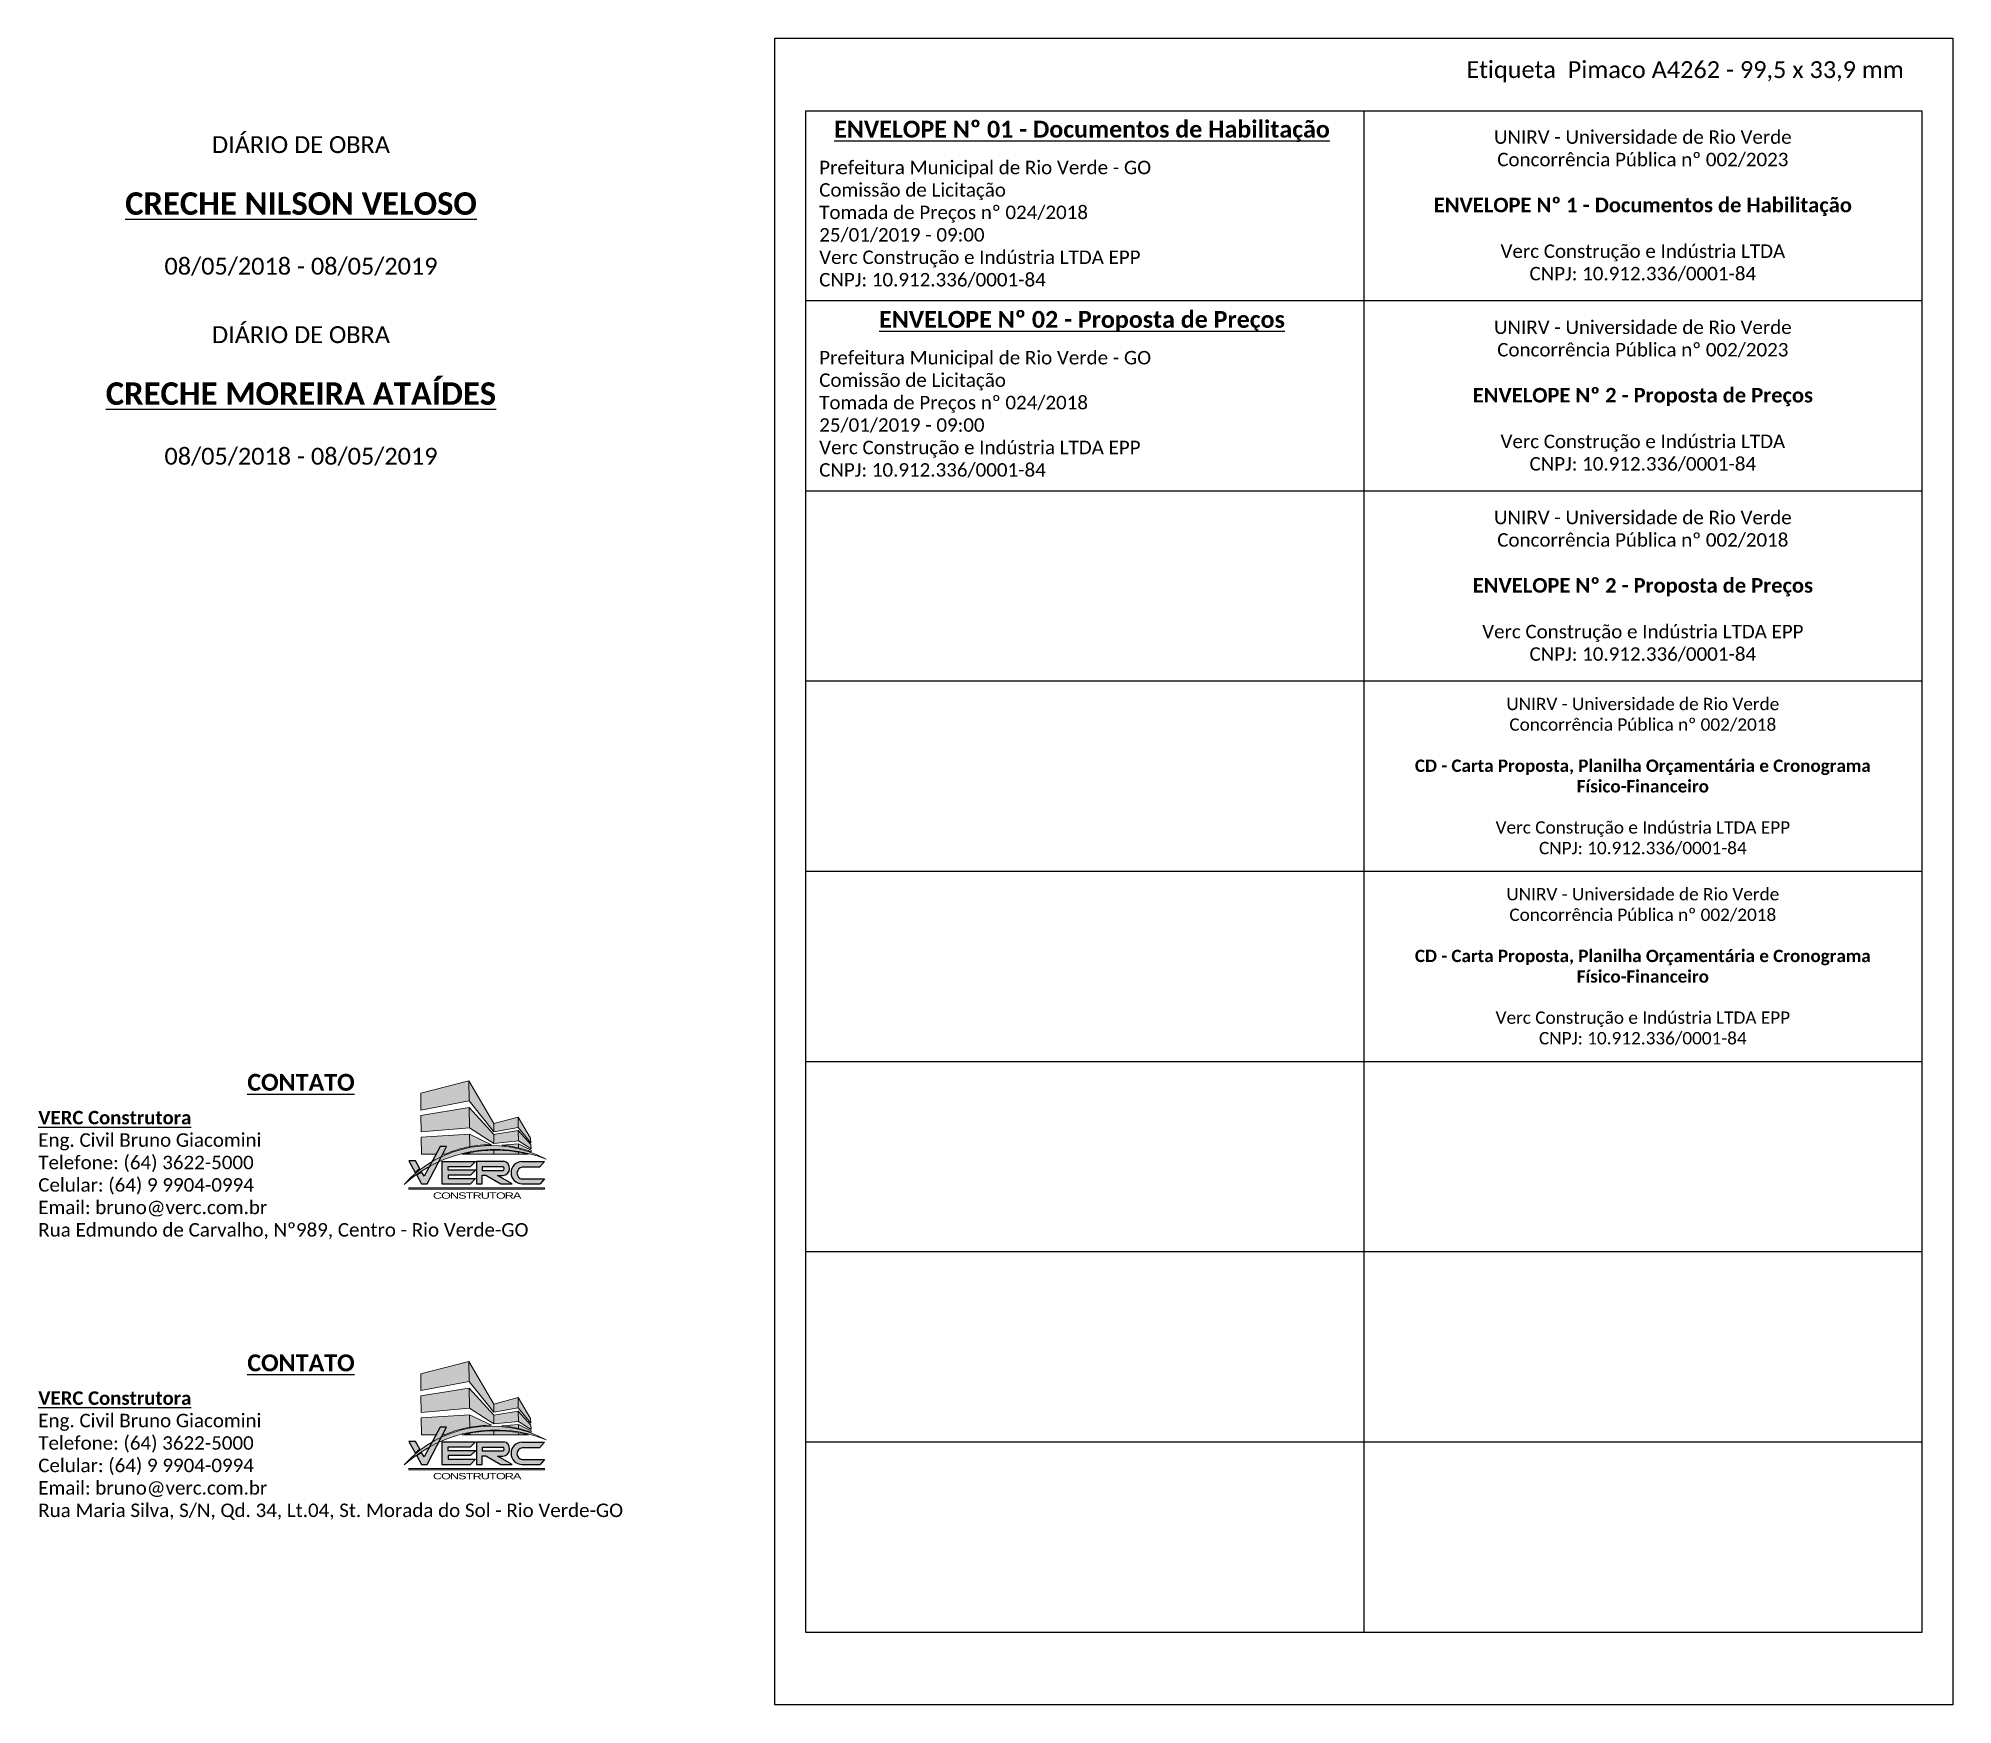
# Paper-space layout 'A4262' of a CAD drawing. Header units: millimetres. Extents: x 349 to 690, y 267 to 564.
import ezdxf

# ---------------------------------------------------------------- set-up
doc = ezdxf.new("R2010")
doc.units = ezdxf.units.MM
doc.layers.add('B-Papel', color=7, linetype='Continuous')
doc.layers.add('B-Texto', color=7, linetype='Continuous')
doc.layers.add('B-Viewport', color=252, linetype='Continuous', plot=False)
for name, color, linetype, lineweight in [('COTAS', 7, 'Continuous', 20), ('VERC', 14, 'Continuous', 9), ('VERC 2', 253, 'Continuous', 9)]:
    doc.layers.add(name, color=color, linetype=linetype, lineweight=lineweight)
doc.styles.add('B - Calibri (3mm)', font='calibri.ttf', dxfattribs={"height": 3})
doc.styles.add('Century Gothic Cotas', font='GOTHIC.TTF', dxfattribs={"width": 0.75})

# ---------------------------------------------------------------- blocks, each defined once
blk = doc.blocks.new('VERC Construtora Logo')
h = blk.add_hatch(color=256)
h.dxf.hatch_style = 1
h.paths.add_polyline_path([(763.33, 413.77), (764.37, 415.81), (763.01, 415.81), (761.34, 412.75), (759.39, 409.17), (758.86, 410.14, 0.010696), (757.79, 409.41), (758.84, 407.5), (760.1, 407.5)])
h = blk.add_hatch(color=256)
h.dxf.hatch_style = 1
h.paths.add_polyline_path([(757.51, 412.61), (756.03, 412.61), (757.45, 410.03, -0.012535), (758.47, 410.85)])
h.paths.add_polyline_path([(770.91, 410.6), (764.71, 410.6), (764.71, 411.31), (769.69, 411.31), (770.86, 412.48), (763.35, 412.48), (763.35, 407.5), (769.73, 407.5), (770.89, 408.66), (764.79, 408.66), (764.79, 409.44), (769.75, 409.44)])
h.paths.add_polyline_path([(777.11, 412.54), (771.12, 412.54), (771.12, 407.5), (772.37, 407.5), (772.37, 409.43), (773.15, 409.43), (776.54, 407.5), (779.05, 407.5), (775.8, 409.34), (776.94, 409.34, 0.91061)])
h.paths.add_polyline_path([(776.94, 411.33, -0.721652), (776.94, 410.48), (772.37, 410.48), (772.37, 411.33)], flags=16)
h.paths.add_polyline_path([(786.24, 412.45), (781.25, 412.45, 1), (781.25, 407.5), (785.29, 407.5), (786.28, 408.58), (781.25, 408.58, -0.877076), (781.25, 411.19), (785.16, 411.19)])
at = {"layer": 'VERC'}
h = blk.add_hatch(color=256, dxfattribs=at)
h.dxf.hatch_style = 1
h.paths.add_polyline_path([(769.37, 430.45), (758.67, 427.66), (758.71, 423.93), (769.44, 425.98)])
h.paths.add_polyline_path([(769.47, 424.47), (758.72, 422.75), (758.76, 419.08), (769.54, 419.99)])
h.paths.add_polyline_path([(769.56, 418.55), (758.77, 417.89), (758.82, 414.08), (762.06, 414.08), (763.01, 415.81), (764.37, 415.81), (763.48, 414.08), (764.01, 414.08, -0.055877), (769.6, 415.77)])
h.paths.add_polyline_path([(780.4, 419.36), (774.93, 418.45), (774.93, 416.5), (780.44, 417.07)])
h.paths.add_polyline_path([(780.36, 422.37), (774.93, 420.93), (774.93, 419.11), (780.39, 420.07)])
h.paths.add_polyline_path([(780.45, 416.38), (776.74, 416.1, -0.036098), (780.47, 415.49)])
h.paths.add_polyline_path([(780.48, 414.54, 0.045978), (774.93, 414.98), (774.93, 414.08), (780.49, 414.08)])
at = {"layer": 'VERC', "ltscale": 0.5}
h = blk.add_hatch(color=256, dxfattribs=at)
h.dxf.hatch_style = 1
h.paths.add_polyline_path([(786.64, 412.96, 0.344927), (754.95, 407.37, -0.285766)])
at = {"layer": 'VERC'}
h = blk.add_hatch(color=256, dxfattribs=at)
h.dxf.hatch_style = 1
h.paths.add_polyline_path([(769.62, 414.45, 0.014345), (767.92, 414.08), (769.63, 414.08)])
h = blk.add_hatch(color=256, dxfattribs=at)
h.dxf.hatch_style = 1
h.paths.add_polyline_path([(786.24, 406.58), (756.03, 406.58), (756.03, 406.3), (786.24, 406.3)])
at = {"layer": 'VERC 2'}
h = blk.add_hatch(color=256, dxfattribs=at)
h.dxf.hatch_style = 1
h.paths.add_polyline_path([(769.37, 430.45), (769.44, 425.98), (774.93, 419.11), (774.93, 420.93)])
h.paths.add_polyline_path([(769.47, 424.47), (769.54, 419.99), (774.93, 416.5), (774.93, 418.45)])
h.paths.add_polyline_path([(769.56, 418.55), (769.6, 415.77, -0.046301), (774.43, 416.21)])
h.paths.add_polyline_path([(774.93, 414.98, 0.044061), (769.62, 414.45), (769.63, 414.08), (774.93, 414.08)])
h.paths.add_polyline_path([(780.48, 414.54), (780.49, 414.08), (782.66, 414.08, 0.018331)])
h.paths.add_polyline_path([(780.45, 416.38), (780.47, 415.49, -0.028007), (783.28, 414.65), (783.26, 414.97)])
h.paths.add_polyline_path([(780.4, 419.36), (780.44, 417.07), (783.25, 415.27), (783.21, 416.24)])
h.paths.add_polyline_path([(780.36, 422.37), (780.39, 420.05), (783.19, 416.64), (783.15, 417.68)])
at = {"ltscale": 0.5}
for p, q in [((763.01, 415.81), (761.34, 412.75)), ((764.37, 415.81), (763.01, 415.81)), ((763.33, 413.77), (764.37, 415.81)), ((756.03, 412.61), (757.45, 410.03)), ((757.51, 412.61), (756.03, 412.61)), ((758.47, 410.85), (757.51, 412.61)), ((759.39, 409.17), (758.86, 410.14)), ((761.34, 412.75), (759.39, 409.17)), ((760.1, 407.5), (763.33, 413.77)), ((763.35, 412.48), (763.35, 407.5)), ((763.35, 412.48), (770.86, 412.48)), ((769.69, 411.31), (764.71, 411.31)), ((764.71, 411.31), (764.71, 410.6)), ((764.71, 410.6), (770.91, 410.6)), ((770.86, 412.48), (769.69, 411.31)), ((770.91, 410.6), (769.75, 409.44)), ((771.12, 412.54), (771.12, 407.5)), ((771.12, 412.54), (777.11, 412.54)), ((772.37, 411.33), (776.94, 411.33)), ((772.37, 411.33), (772.37, 410.48)), ((772.37, 410.48), (776.94, 410.48)), ((781.25, 412.45), (786.24, 412.45)), ((785.16, 411.19), (781.25, 411.19)), ((786.24, 412.45), (785.16, 411.19)), ((757.79, 409.41), (758.84, 407.5)), ((758.84, 407.5), (760.1, 407.5)), ((763.35, 407.5), (769.73, 407.5)), ((769.75, 409.44), (764.79, 409.44)), ((764.79, 409.44), (764.79, 408.66)), ((764.79, 408.66), (770.89, 408.66)), ((770.89, 408.66), (769.73, 407.5)), ((771.12, 407.5), (772.37, 407.5)), ((772.37, 407.5), (772.37, 409.43)), ((772.37, 409.43), (773.15, 409.43)), ((773.15, 409.43), (776.54, 407.5)), ((779.05, 407.5), (775.8, 409.34)), ((775.8, 409.34), (776.94, 409.34)), ((776.54, 407.5), (779.05, 407.5)), ((781.25, 408.58), (786.28, 408.58)), ((781.25, 407.5), (785.29, 407.5)), ((786.28, 408.58), (785.29, 407.5))]:
    blk.add_line(p, q, dxfattribs=at)
for centre, radius, start, end in [((774.34, 389.99), 26.21, 127.2486, 130.1209), ((775.32, 384.66), 30.34, 122.852, 125.3036), ((776.87, 410.95), 1.61, 272.3258, 81.6111), ((776.8, 410.91), 0.445, 288.3677, 71.6323), ((781.25, 409.97), 2.47, 90, 270), ((781.43, 409.88), 1.32, 97.4935, 262.5065)]:
    blk.add_arc(centre, radius, start, end, dxfattribs=at)
at = {"layer": 'VERC', "ltscale": 0.5}
for p, q in [((758.67, 427.66), (769.37, 430.45)), ((758.71, 423.93), (758.67, 427.66)), ((769.44, 425.98), (769.37, 430.45)), ((758.71, 423.93), (769.44, 425.98)), ((758.72, 422.75), (769.47, 424.47)), ((758.76, 419.08), (758.72, 422.75)), ((769.54, 419.99), (769.47, 424.47)), ((758.76, 419.08), (769.54, 419.99)), ((758.77, 417.89), (769.56, 418.55)), ((769.6, 415.71), (769.56, 418.55)), ((774.93, 420.93), (780.36, 422.37)), ((780.38, 420.07), (774.93, 419.11)), ((774.93, 418.45), (780.4, 419.36)), ((780.39, 420.05), (780.36, 422.37)), ((780.44, 417.07), (780.4, 419.36)), ((758.82, 414.08), (758.77, 417.89)), ((758.82, 414.08), (762.06, 414.08)), ((763.48, 414.08), (764.01, 414.08)), ((767.92, 414.08), (769.63, 414.08)), ((769.63, 414.08), (769.62, 414.45)), ((774.93, 416.5), (780.44, 417.07)), ((774.93, 414.08), (780.49, 414.08)), ((776.74, 416.1), (780.45, 416.38)), ((780.47, 415.49), (780.45, 416.38)), ((780.47, 415.49), (780.47, 415.49)), ((780.49, 414.08), (780.48, 414.54))]:
    blk.add_line(p, q, dxfattribs=at)
at = {"layer": 'VERC'}
for p, q in [((756.03, 406.58), (756.03, 406.3)), ((756.03, 406.58), (786.24, 406.58)), ((756.03, 406.3), (786.24, 406.3)), ((786.24, 406.58), (786.24, 406.3))]:
    blk.add_line(p, q, dxfattribs=at)
at = {"layer": 'VERC', "ltscale": 0.5}
for centre, radius, start, end in [((774.37, 389.93), 26.1, 61.945, 138.0678), ((775.29, 384.71), 30.45, 68.1101, 131.9026), ((774.37, 390), 26.21, 100.4713, 113.2662), ((775.29, 384.65), 30.34, 100.7653, 104.0528), ((775.29, 384.65), 30.34, 80.1437, 90.6717), ((774.37, 390), 26.21, 76.5385, 84.8102)]:
    blk.add_arc(centre, radius, start, end, dxfattribs=at)
at = {"layer": 'VERC 2', "ltscale": 0.5}
for p, q in [((769.37, 430.45), (774.93, 420.93)), ((774.93, 419.11), (769.44, 425.98)), ((769.47, 424.47), (774.93, 418.45)), ((769.54, 419.99), (774.93, 416.5)), ((769.56, 418.55), (774.43, 416.21)), ((774.93, 419.11), (774.93, 420.93)), ((774.93, 416.5), (774.93, 418.45)), ((780.36, 422.37), (783.15, 417.68)), ((783.19, 416.64), (780.38, 420.07)), ((780.4, 419.36), (783.21, 416.24)), ((769.63, 414.08), (774.93, 414.08)), ((774.93, 414.08), (774.93, 414.98)), ((780.44, 417.07), (783.25, 415.27)), ((780.45, 416.38), (783.26, 414.97)), ((780.49, 414.08), (782.66, 414.08)), ((783.19, 416.64), (783.15, 417.68)), ((783.25, 415.27), (783.21, 416.24)), ((783.28, 414.65), (783.26, 414.97))]:
    blk.add_line(p, q, dxfattribs=at)
for centre, radius, start, end in [((774.37, 390), 26.21, 89.8769, 100.4786), ((775.29, 384.65), 30.34, 90.6717, 100.7613), ((774.37, 390), 26.21, 70.1173, 76.541), ((775.29, 384.65), 30.34, 75.9371, 80.1396)]:
    blk.add_arc(centre, radius, start, end, dxfattribs=at)
at = {"layer": 'COTAS', "insert": (771.14, 404.87), "char_height": 1.4012, "attachment_point": 5, "style": 'Century Gothic Cotas'}
blk.add_mtext_dynamic_manual_height_columns('{\\fBankGothic Lt BT|b0|i0|c0|p34;\\W1.5;\\T0.9;CONSTRUTORA}', width=53.1991, gutter_width=12.5, heights=[4.440892098500626e-16], dxfattribs=at)

psp = doc.layouts.new('A4262')

# ---------------------------------------------------------------- linework, layer by layer
at = {"layer": 'B-Papel'}
for p, q in [((480.34, 266.99), (480.34, 563.99)), ((480.34, 563.99), (690.34, 563.99)), ((690.34, 563.99), (690.34, 266.99)), ((690.34, 266.99), (480.34, 266.99))]:
    psp.add_line(p, q, dxfattribs=at)
at = {"layer": 'B-Viewport', "color": 9, "ltscale": 0.01, "true_color": 0xc7c8ca}
for p, q in [((585.34, 551.09), (585.34, 279.89)), ((684.84, 517.19), (485.84, 517.19)), ((684.84, 483.29), (485.84, 483.29)), ((684.84, 449.39), (485.84, 449.39)), ((684.84, 415.49), (485.84, 415.49)), ((684.84, 381.59), (485.84, 381.59)), ((684.84, 347.69), (485.84, 347.69)), ((684.84, 313.79), (485.84, 313.79))]:
    psp.add_line(p, q, dxfattribs=at)
at = {"layer": 'B-Viewport', "color": 9, "true_color": 0xc7c8ca}
psp.add_lwpolyline([(684.84, 279.89), (485.84, 279.89), (485.84, 551.09), (684.84, 551.09)], close=True, dxfattribs=at)

# ---------------------------------------------------------------- block references
at = {"xscale": 0.8, "yscale": 0.8, "zscale": 0.8}
for p in [(-189.74, 33.83), (-189.74, -16.17)]:
    psp.add_blockref('VERC Construtora Logo', p, dxfattribs=at)

# ---------------------------------------------------------------- texts
at = {"layer": 'B-Texto', "ltscale": 0.01, "style": 'B - Calibri (3mm)'}
for s, insert, char_height, width, attachment_point in [('DIÁRIO DE OBRA\\P{\\fCalibri|b1|i0|c0|p34;\\L\\P\\H1.33333x;CRECHE NILSON VELOSO\\fCalibri|b0|i0|c0|p34;\\l\\P}\\P08/05/2018 - 08/05/2019', (395.84, 534.11), 3, 88.5526, 5), ('{\\fCalibri|b1|i0|c0|p34;\\LENVELOPE Nº 01 - Documentos de Habilitação}', (535.09, 547.41), 3, 115.9653, 5), ('\\pxqc;UNIRV - Universidade de Rio Verde\\PConcorrência Pública nº 002/2023\\P{\\fCalibri|b1|i0|c0|p34;\\P\\H1.08333x;ENVELOPE Nº 1 - Documentos de Habilitação\\fCalibri|b0|i0|c0|p34;\\P}\\PVerc Construção e Indústria LTDA\\PCNPJ: 10.912.336/0001-84', (635.09, 534.14), 2.4, 115.9653, 5), ('Prefeitura Municipal de Rio Verde - GO\\PComissão de Licitação\\PTomada de Preços nº 024/2018\\P25/01/2019 - 09:00\\PVerc Construção e Indústria LTDA EPP\\PCNPJ: 10.912.336/0001-84', (488.24, 530.89), 2.4, 115.9653, 4), ('{\\fCalibri|b1|i0|c0|p34;\\LENVELOPE Nº 02 - Proposta de Preços}', (535.09, 513.51), 3, 115.9653, 5), ('DIÁRIO DE OBRA\\P{\\fCalibri|b1|i0|c0|p34;\\L\\P\\H1.33333x;CRECHE MOREIRA ATAÍDES\\P}\\P08/05/2018 - 08/05/2019', (395.84, 500.24), 3, 88.5526, 5), ('\\pxqc;UNIRV - Universidade de Rio Verde\\PConcorrência Pública nº 002/2023\\P{\\fCalibri|b1|i0|c0|p34;\\P\\H1.08333x;ENVELOPE Nº 2 - Proposta de Preços\\fCalibri|b0|i0|c0|p34;\\P}\\PVerc Construção e Indústria LTDA\\PCNPJ: 10.912.336/0001-84', (635.09, 500.24), 2.4, 115.9653, 5), ('Prefeitura Municipal de Rio Verde - GO\\PComissão de Licitação\\PTomada de Preços nº 024/2018\\P25/01/2019 - 09:00\\PVerc Construção e Indústria LTDA EPP\\PCNPJ: 10.912.336/0001-84', (488.24, 496.99), 2.4, 115.9653, 4), ('\\pxqc;UNIRV - Universidade de Rio Verde\\PConcorrência Pública nº 002/2018\\P{\\fCalibri|b1|i0|c0|p34;\\P\\H1.08333x;ENVELOPE Nº 2 - Proposta de Preços\\fCalibri|b0|i0|c0|p34;\\P}\\PVerc Construção e Indústria LTDA EPP\\PCNPJ: 10.912.336/0001-84', (635.09, 466.34), 2.4, 115.9653, 5), ('\\pxqc;UNIRV - Universidade de Rio Verde\\PConcorrência Pública nº 002/2018\\P{\\fCalibri|b1|i0|c0|p34;\\PCD - Carta Proposta, Planilha Orçamentária e Cronograma Físico-Financeiro\\P}\\PVerc Construção e Indústria LTDA EPP\\PCNPJ: 10.912.336/0001-84', (635.09, 432.44), 2.2, 90.1905, 5), ('\\pxqc;UNIRV - Universidade de Rio Verde\\PConcorrência Pública nº 002/2018\\P{\\fCalibri|b1|i0|c0|p34;\\PCD - Carta Proposta, Planilha Orçamentária e Cronograma Físico-Financeiro\\P}\\PVerc Construção e Indústria LTDA EPP\\PCNPJ: 10.912.336/0001-84', (635.09, 398.54), 2.2, 90.1905, 5), ('{\\fCalibri|b1|i0|c0|p34;\\LCONTATO}', (395.84, 377.91), 3, 115.9653, 5), ('{\\fCalibri|b1|i0|c0|p34;\\LVERC Construtora}\\PEng. Civil Bruno Giacomini\\PTelefone: (64) 3622-5000\\PCelular: (64) 9 9904-0994\\PEmail: bruno@verc.com.br\\PRua Edmundo de Carvalho, Nº989, Centro - Rio Verde-GO', (349, 361.39), 2.4, 115.9653, 4), ('{\\fCalibri|b1|i0|c0|p34;\\LCONTATO}', (395.84, 327.91), 3, 115.9653, 5), ('{\\fCalibri|b1|i0|c0|p34;\\LVERC Construtora}\\PEng. Civil Bruno Giacomini\\PTelefone: (64) 3622-5000\\PCelular: (64) 9 9904-0994\\PEmail: bruno@verc.com.br\\PRua Maria Silva, S/N, Qd. 34, Lt.04, St. Morada do Sol - Rio Verde-GO', (349, 311.39), 2.4, 115.9653, 4)]:
    psp.add_mtext(s, dxfattribs=dict(at, insert=insert, char_height=char_height, width=width, attachment_point=attachment_point))
at = {"layer": 'B-Viewport', "color": 7, "insert": (603.62, 559.91), "char_height": 3, "width": 80.8357, "attachment_point": 1, "style": 'B - Calibri (3mm)'}
psp.add_mtext('Etiqueta  Pimaco A4262 - 99,5 x 33,9 mm', dxfattribs=at)

doc.saveas('drawing.dxf')
